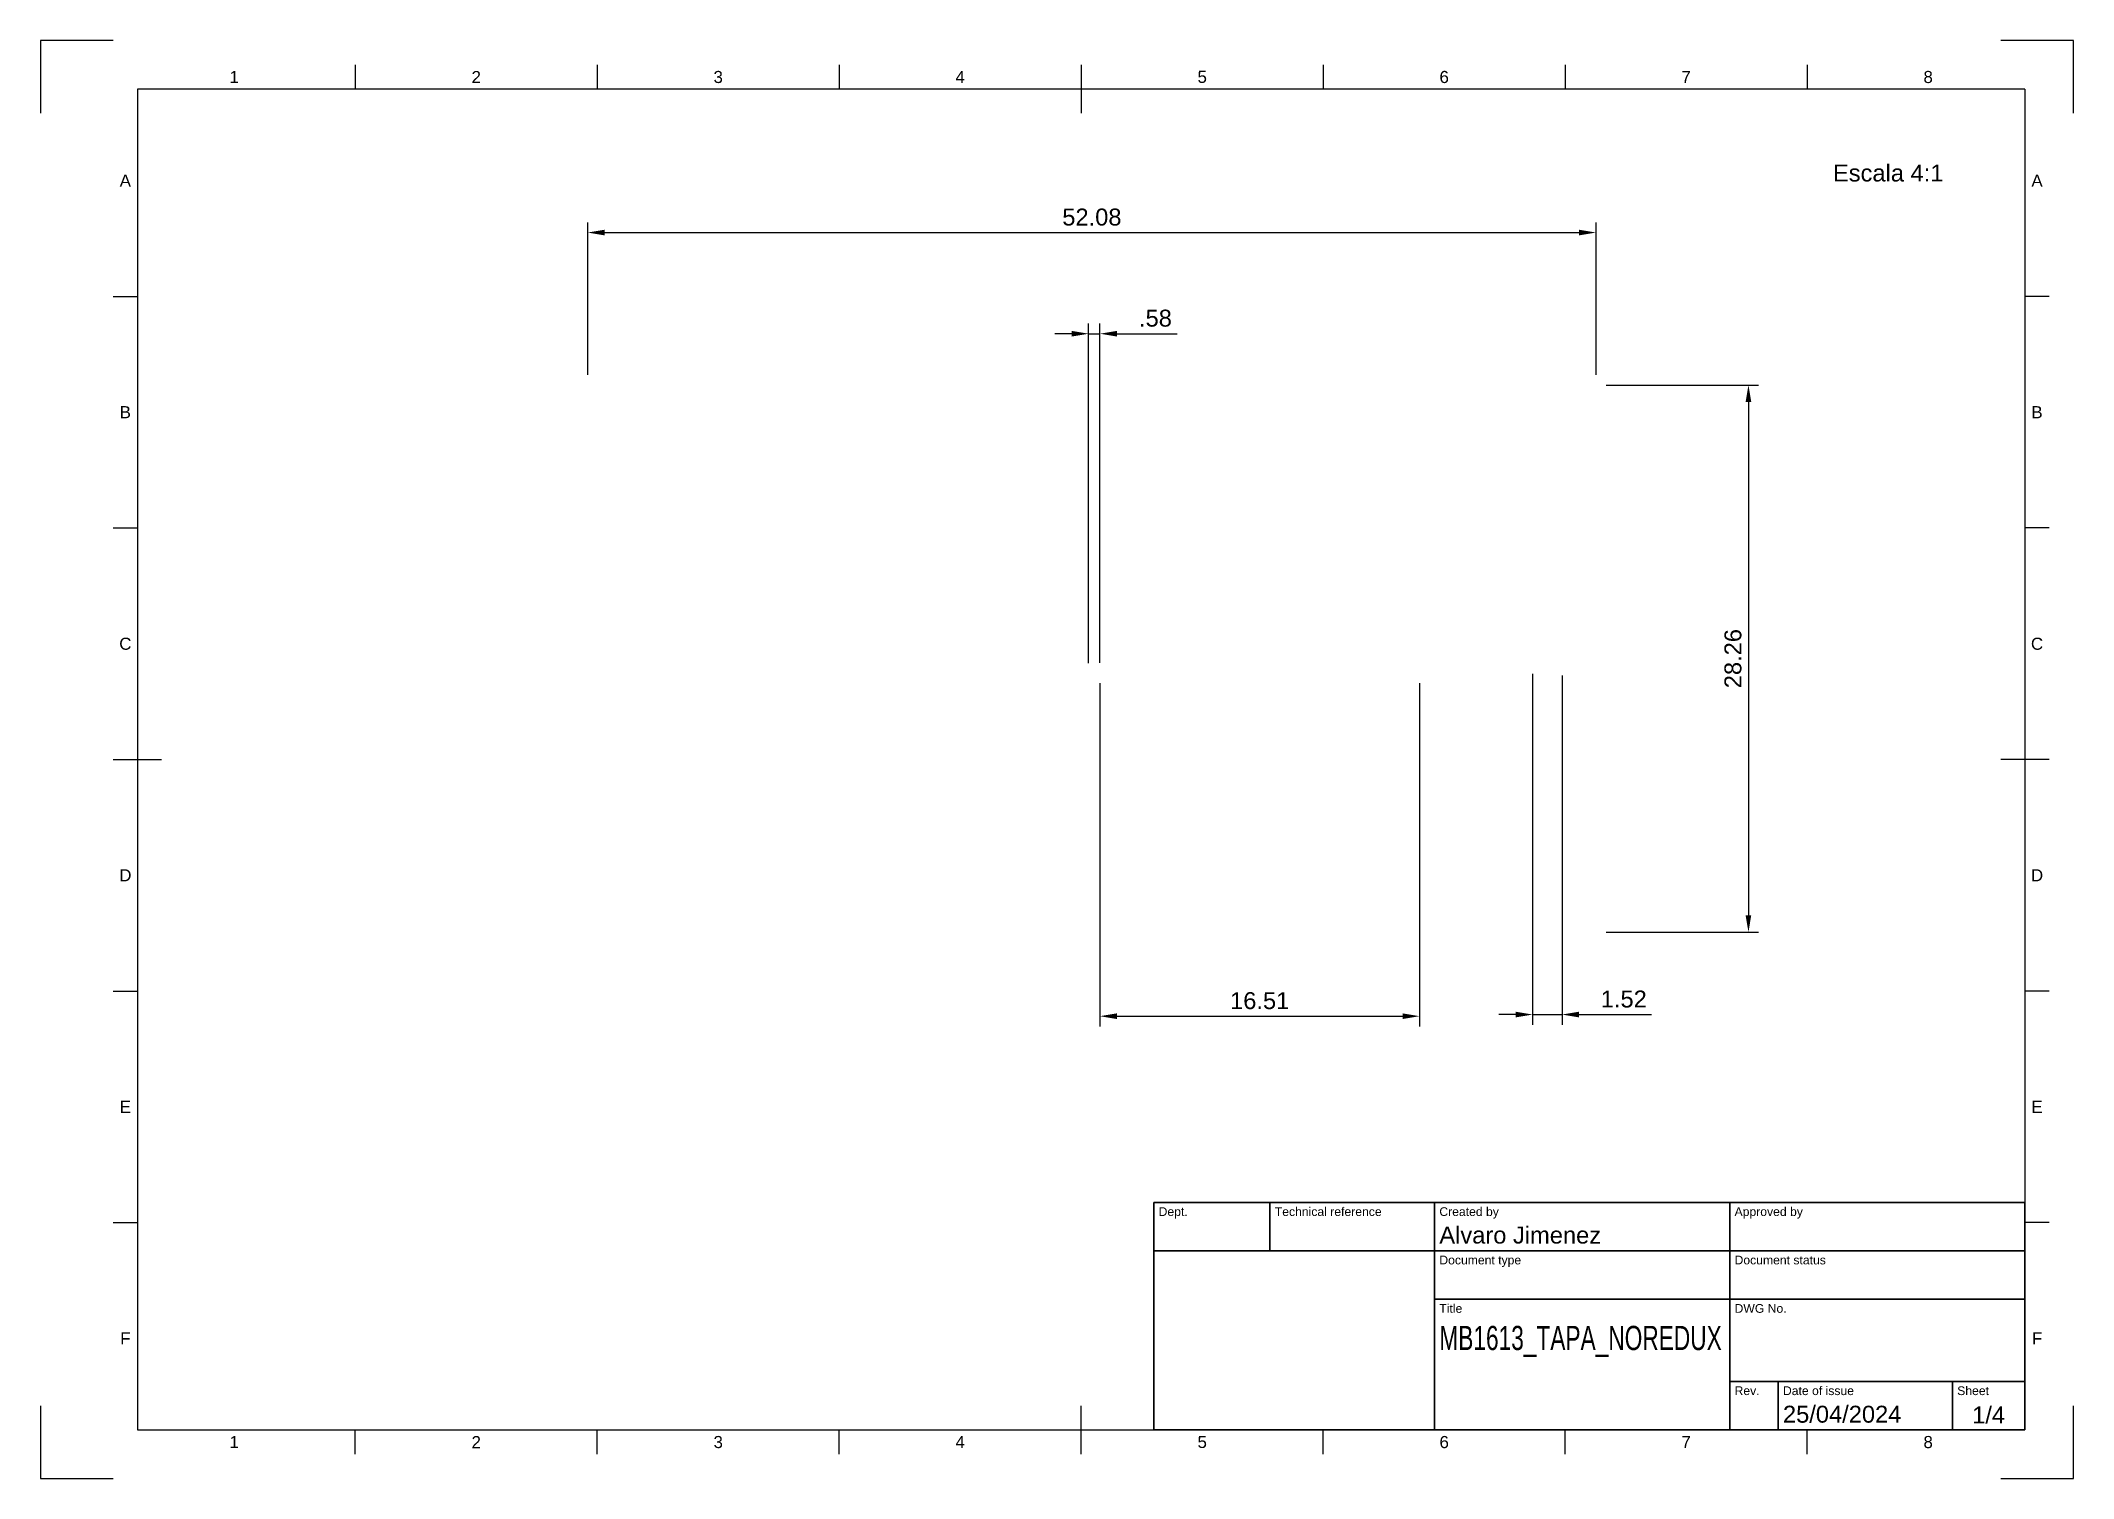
# Paper-space layout 'Plano1' of a CAD drawing. Header units: millimetres. Extents: x 0 to 420, y 0 to 297.
import ezdxf
from ezdxf.enums import TextEntityAlignment as Align

# ---------------------------------------------------------------- set-up
doc = ezdxf.new("R2010")
doc.units = ezdxf.units.MM
doc.header["$LTSCALE"] = 0.75
for name, color, linetype, lineweight in [('BORDER', 7, 'Continuous', 25), ('FD_Dimensions', 7, 'Continuous', 25), ('Notes', 7, 'Continuous', 25), ('TITLEBLOCK', 7, 'Continuous', 35)]:
    doc.layers.add(name, color=color, linetype=linetype, lineweight=lineweight)
doc.styles.add('FusionTitle', font='arial.ttf')
doc.styles.get("Standard").update_dxf_attribs({"font": 'arial.ttf'})
doc.dimstyles.new('Dim-ISO-25', dxfattribs={"dimtxt": 3.5, "dimasz": 3.5, "dimexe": 2.1, "dimexo": 2.1, "dimgap": 1.4, "dimtad": 1, "dimzin": 12, "dimdsep": 46, "dimtxsty": 'Standard', "dimcen": 0, "dimazin": 3, "dimtp": 0.1, "dimtm": 0.1, "dimtfac": 0.714286, "dimtmove": 0, "dimatfit": 3, "dimfxl": 1, "dimtzin": 12, "dimarcsym": 0})

# ---------------------------------------------------------------- blocks, each defined once
blk = doc.blocks.new('ISO_A3_SHEET')
at = {"layer": 'BORDER'}
for p, q in [((65, 292), (65, 287)), ((115, 292), (115, 287)), ((165, 292), (165, 287)), ((215, 292), (215, 282)), ((265, 292), (265, 287)), ((315, 292), (315, 287)), ((365, 292), (365, 287)), ((410, 287), (20, 287)), ((20, 287), (20, 10)), ((410, 287), (410, 10)), ((15, 244.16666), (20, 244.16666)), ((415, 244.16666), (410, 244.16666)), ((15, 196.33333), (20, 196.33333)), ((415, 196.33333), (410, 196.33333)), ((15, 148.5), (25, 148.5)), ((415, 148.5), (405, 148.5)), ((15, 100.66667), (20, 100.66667)), ((415, 100.66667), (410, 100.66667)), ((15, 52.83334), (20, 52.83334)), ((415, 52.83334), (410, 52.83334)), ((215, 5), (215, 15)), ((20, 10), (410, 10)), ((65, 5), (65, 10)), ((115, 5), (115, 10)), ((165, 5), (165, 10)), ((265, 5), (265, 10)), ((315, 5), (315, 10)), ((365, 5), (365, 10))]:
    blk.add_line(p, q, dxfattribs=at)
at = {"layer": 'Defpoints'}
for p, q in [((15, 297), (0, 297)), ((0, 297), (0, 282)), ((420, 297), (405, 297)), ((420, 282), (420, 297)), ((0, 15), (0, 0)), ((420, 0), (420, 15)), ((0, 0), (15, 0)), ((405, 0), (420, 0))]:
    blk.add_line(p, q, dxfattribs=at)
at = {"layer": 'BORDER', "style": 'FusionTitle'}
for s, p in [('1', (40, 289.5)), ('2', (90, 289.5)), ('3', (140, 289.5)), ('4', (190, 289.5)), ('5', (240, 289.5)), ('6', (290, 289.5)), ('7', (340, 289.5)), ('8', (390, 289.5)), ('A', (17.5, 268.08333)), ('A', (412.5, 268.08333)), ('B', (17.5, 220.25)), ('B', (412.5, 220.25)), ('C', (17.5, 172.41667)), ('C', (412.5, 172.41667)), ('D', (17.5, 124.58334)), ('D', (412.5, 124.58334)), ('E', (17.5, 76.75001)), ('E', (412.5, 76.75001)), ('F', (17.5, 28.91668)), ('F', (412.5, 28.91668)), ('1', (40, 7.5)), ('2', (90, 7.5)), ('3', (140, 7.5)), ('4', (190, 7.5)), ('5', (240, 7.5)), ('6', (290, 7.5)), ('7', (340, 7.5)), ('8', (390, 7.5))]:
    blk.add_text(s, height=2.5, dxfattribs=at).set_placement(p, align=Align.MIDDLE)
blk = doc.blocks.new('ISO_TITLEBLOCK')
at = {"layer": 'TITLEBLOCK'}
for p, q in [((0, 47), (-180, 47)), ((-180, 47), (-180, 0)), ((-156, 37), (-156, 47)), ((-122, 0), (-122, 47)), ((-61, 0), (-61, 47)), ((0, 0), (0, 47)), ((-180, 37), (0, 37)), ((-122, 27), (0, 27)), ((-61, 10), (0, 10)), ((-51, 0), (-51, 10)), ((-15, 0), (-15, 10)), ((-180, 0), (0, 0))]:
    blk.add_line(p, q, dxfattribs=at)
at = {"layer": 'TITLEBLOCK', "style": 'FusionTitle'}
for s, p in [('Dept.', (-179, 46)), ('Technical reference', (-155, 46)), ('Created by', (-121, 46)), ('Approved by', (-60, 46)), ('Document type', (-121, 36)), ('Document status', (-60, 36)), ('Title', (-121, 26)), ('DWG No.', (-60, 26)), ('Rev.', (-60, 9)), ('Date of issue', (-50, 9)), ('Sheet', (-14, 9))]:
    blk.add_text(s, height=1.8, dxfattribs=at).set_placement(p, align=Align.TOP_LEFT)
for tag, height, p in [('DEPT', 3.5, (-179, 42)), ('TECHNICAL_REFERENCE', 3.5, (-155, 42)), ('CREATED_BY', 3.5, (-121, 42)), ('APPROVED_BY', 3.5, (-60, 42)), ('DOCUMENT_TYPE', 3.5, (-121, 32)), ('DOCUMENT_STATUS', 3.5, (-60, 32)), ('TITLE_1', 5, (-121, 21.5)), ('TITLE_2', 5, (-121, 14)), ('TITLE_3', 5, (-121, 6.5)), ('DATE_OF_ISSUE', 3.5, (-50, 5))]:
    blk.add_attdef(tag, text='', height=height, dxfattribs=at).set_placement(p, align=Align.TOP_LEFT)
for tag, p in [('CREATED_DATE', (-62, 42)), ('APPROVED_DATE', (-0.99, 42))]:
    blk.add_attdef(tag, text='', height=3.5, dxfattribs=at).set_placement(p, align=Align.TOP_RIGHT)
for tag, height, p in [('DRAWING_NUMBER', 5, (-30.5, 19.75)), ('REV', 3.5, (-56, 4.85)), ('SHEET', 3.5, (-7.5, 4.85))]:
    blk.add_attdef(tag, text='', height=height, dxfattribs=at).set_placement(p, align=Align.TOP_CENTER)
blk = doc.blocks.new('*D23')
at = {"layer": 'Defpoints', "color": 0, "transparency": 16777216}
for p in [(321.37, 257.36), (113.05, 225.86), (321.37, 225.86)]:
    blk.add_point(p, dxfattribs=at)
at = {"layer": 'FD_Dimensions', "color": 0, "lineweight": -2, "transparency": 16777216}
for p, q in [((113.05, 227.96), (113.05, 259.46)), ((116.55, 257.36), (317.87, 257.36)), ((321.37, 227.96), (321.37, 259.46))]:
    blk.add_line(p, q, dxfattribs=at)
at = {"layer": 'FD_Dimensions', "color": 0, "transparency": 16777216}
for points in [[(116.55, 257.94), (116.55, 256.77), (113.05, 257.36)], [(317.87, 257.94), (317.87, 256.77), (321.37, 257.36)]]:
    blk.add_solid(points, dxfattribs=at)
at = {"layer": 'FD_Dimensions', "color": 0, "transparency": 16777216, "insert": (217.21, 260.54), "char_height": 3.5, "attachment_point": 5}
blk.add_mtext('52.08', dxfattribs=at)
blk = doc.blocks.new('*D24')
at = {"layer": 'Defpoints', "color": 0, "transparency": 16777216}
for p in [(321.37, 225.86), (321.37, 112.83), (352.87, 112.83)]:
    blk.add_point(p, dxfattribs=at)
at = {"layer": 'FD_Dimensions', "color": 0, "lineweight": -2, "transparency": 16777216}
for p, q in [((323.47, 225.86), (354.97, 225.86)), ((352.87, 222.36), (352.87, 116.33)), ((323.47, 112.83), (354.97, 112.83))]:
    blk.add_line(p, q, dxfattribs=at)
at = {"layer": 'FD_Dimensions', "color": 0, "transparency": 16777216}
for points in [[(352.28, 222.36), (353.45, 222.36), (352.87, 225.86)], [(352.28, 116.33), (353.45, 116.33), (352.87, 112.83)]]:
    blk.add_solid(points, dxfattribs=at)
at = {"layer": 'FD_Dimensions', "color": 0, "transparency": 16777216, "insert": (349.68, 169.34), "char_height": 3.5, "attachment_point": 5, "rotation": 90}
blk.add_mtext('28.26', dxfattribs=at)
blk = doc.blocks.new('*D25')
at = {"layer": 'Defpoints', "color": 0, "transparency": 16777216}
for p in [(218.87, 166.4), (284.89, 166.4), (284.89, 95.47)]:
    blk.add_point(p, dxfattribs=at)
at = {"layer": 'FD_Dimensions', "color": 0, "lineweight": -2, "transparency": 16777216}
for p, q in [((218.87, 164.3), (218.87, 93.37)), ((284.89, 164.3), (284.89, 93.37)), ((222.37, 95.47), (281.39, 95.47))]:
    blk.add_line(p, q, dxfattribs=at)
at = {"layer": 'FD_Dimensions', "color": 0, "transparency": 16777216}
for points in [[(222.37, 96.06), (222.37, 94.89), (218.87, 95.47)], [(281.39, 96.06), (281.39, 94.89), (284.89, 95.47)]]:
    blk.add_solid(points, dxfattribs=at)
at = {"layer": 'FD_Dimensions', "color": 0, "transparency": 16777216, "insert": (251.88, 98.66), "char_height": 3.5, "attachment_point": 5}
blk.add_mtext('16.51', dxfattribs=at)
blk = doc.blocks.new('*D26')
at = {"layer": 'Defpoints', "color": 0, "transparency": 16777216}
for p in [(218.87, 236.46), (216.54, 166.27), (218.87, 166.4)]:
    blk.add_point(p, dxfattribs=at)
at = {"layer": 'FD_Dimensions', "color": 0, "lineweight": -2, "transparency": 16777216}
for p, q in [((213.04, 236.46), (209.54, 236.46)), ((216.54, 168.37), (216.54, 238.56)), ((216.54, 236.46), (218.87, 236.46)), ((218.87, 168.5), (218.87, 238.56)), ((222.37, 236.46), (234.8, 236.46))]:
    blk.add_line(p, q, dxfattribs=at)
at = {"layer": 'FD_Dimensions', "color": 0, "transparency": 16777216}
for points in [[(213.04, 237.04), (213.04, 235.88), (216.54, 236.46)], [(222.37, 237.04), (222.37, 235.88), (218.87, 236.46)]]:
    blk.add_solid(points, dxfattribs=at)
at = {"layer": 'FD_Dimensions', "color": 0, "transparency": 16777216, "insert": (230.34, 239.65), "char_height": 3.5, "attachment_point": 5}
blk.add_mtext('.58', dxfattribs=at)
blk = doc.blocks.new('*D27')
at = {"layer": 'Defpoints', "color": 0, "transparency": 16777216}
for p in [(308.28, 168.3), (314.35, 167.96), (314.35, 95.81)]:
    blk.add_point(p, dxfattribs=at)
at = {"layer": 'FD_Dimensions', "color": 0, "lineweight": -2, "transparency": 16777216}
for p, q in [((308.28, 166.2), (308.28, 93.71)), ((314.35, 165.86), (314.35, 93.71)), ((304.78, 95.81), (301.28, 95.81)), ((308.28, 95.81), (314.35, 95.81)), ((317.85, 95.81), (332.87, 95.81))]:
    blk.add_line(p, q, dxfattribs=at)
at = {"layer": 'FD_Dimensions', "color": 0, "transparency": 16777216}
for points in [[(304.78, 96.39), (304.78, 95.23), (308.28, 95.81)], [(317.85, 96.39), (317.85, 95.23), (314.35, 95.81)]]:
    blk.add_solid(points, dxfattribs=at)
at = {"layer": 'FD_Dimensions', "color": 0, "transparency": 16777216, "insert": (327.11, 99), "char_height": 3.5, "attachment_point": 5}
blk.add_mtext('1.52', dxfattribs=at)

psp = doc.layouts.new('Plano1')

# ---------------------------------------------------------------- block references
at = {"layer": 'BORDER'}
psp.add_blockref('ISO_A3_SHEET', (0, 0), dxfattribs=at)
at = {"layer": 'TITLEBLOCK'}
ref = psp.add_blockref('ISO_TITLEBLOCK', (410, 10), dxfattribs=at)
ref.add_attrib('DATE_OF_ISSUE', '25/04/2024', dxfattribs={"height": 3.5, "style": 'FusionTitle'}).set_placement((360, 15), align=Align.TOP_LEFT)
ref.add_attrib('SHEET', '1/4', dxfattribs={"height": 3.5, "style": 'FusionTitle'}).set_placement((402.5, 14.85), align=Align.TOP_CENTER)
ref.add_attrib('TITLE_1', 'MB1613_TAPA_NOREDUX', dxfattribs={"height": 5, "style": 'FusionTitle', "width": 0.671122}).set_placement((289, 31.5), align=Align.TOP_LEFT)
ref.add_attrib('CREATED_BY', 'Alvaro Jimenez', dxfattribs={"height": 3.5, "style": 'FusionTitle'}).set_placement((289, 52), align=Align.TOP_LEFT)

# ---------------------------------------------------------------- texts
at = {"layer": 'Notes', "insert": (370.332, 271.407), "char_height": 3.5, "attachment_point": 1}
psp.add_mtext_dynamic_manual_height_columns('Escala 4:1', width=28.47838, gutter_width=17.5, heights=[0], dxfattribs=at)

# ---------------------------------------------------------------- dimensions: what is measured, and where the dimension line sits
at = {"layer": 'FD_Dimensions'}
for base, p1, p2, picture, middle in [((321.367, 257.357), (113.047, 225.857), (321.367, 225.857), '*D23', (217.207, 260.544)), ((218.867, 236.459), (216.543, 166.273), (218.867, 166.401), '*D26', (230.336, 239.646)), ((314.348, 95.809), (308.278, 168.295), (314.348, 167.956), '*D27', (327.111, 98.996)), ((284.886842, 95.473396), (218.86684, 166.401461), (284.886842, 166.401461), '*D25', (251.876841, 98.660401))]:
    dim = psp.add_linear_dim(base=base, p1=p1, p2=p2, dimstyle='Dim-ISO-25', override={"dimlfac": -0.25, "dimclrd": 0, "dimclre": 0}, dxfattribs=at)
    dim.commit()
    dim.dimension.update_dxf_attribs({"geometry": picture, "text_midpoint": middle})
dim = psp.add_linear_dim(base=(352.867, 112.829), p1=(321.367, 225.857), p2=(321.367, 112.829), angle=90, dimstyle='Dim-ISO-25', override={"dimlfac": -0.25, "dimclrd": 0, "dimclre": 0}, dxfattribs=at)
dim.commit()
dim.dimension.update_dxf_attribs({"geometry": '*D24', "text_midpoint": (349.68, 169.343)})

doc.saveas('drawing.dxf')
